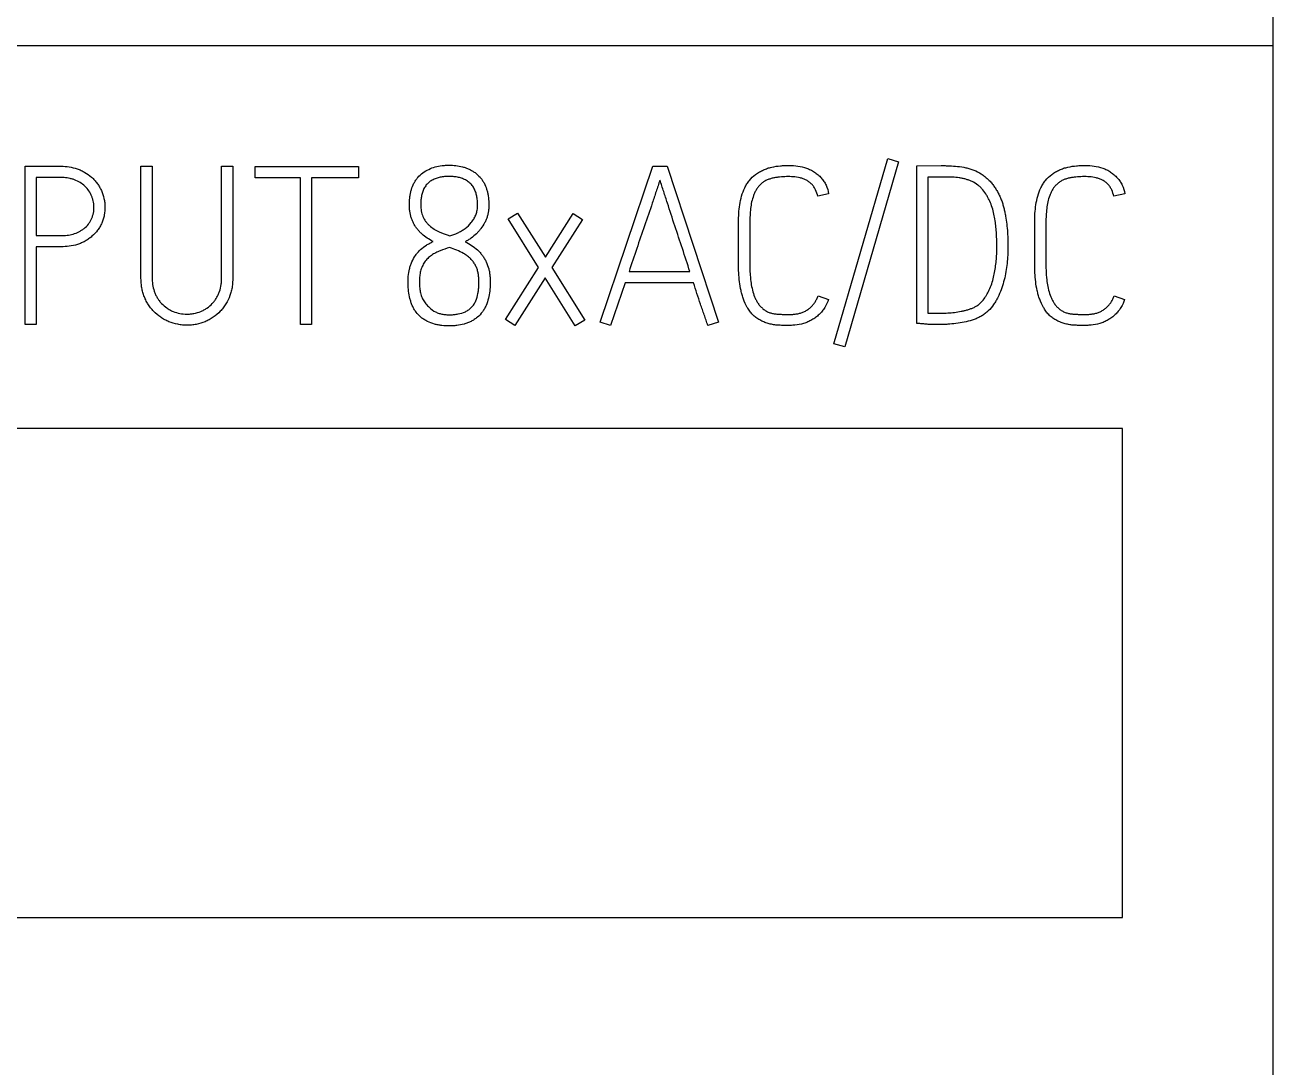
# Model space of a CAD drawing. Extents: x 0 to 420, y 0 to 297.
# Drawn here: x 144.31 to 157.73, y 214.12 to 225.32 of the extents above; entities that cross this region are included whole.
import ezdxf

# ---------------------------------------------------------------- set-up
doc = ezdxf.new("R2010")
doc.units = 0
doc.header["$LTSCALE"] = 23.1
doc.layers.add('10000_FRONT', color=7, linetype='CONTINUOUS')
doc.layers.add('10500_FRONT_LABELING', color=7, linetype='CONTINUOUS')

msp = doc.modelspace()

# ---------------------------------------------------------------- linework, layer by layer
at = {"layer": '10000_FRONT', "color": 7, "linetype": 'CONTINUOUS'}
for p, q in [((157.734, 236.105), (157.734, 146.105)), ((86.234, 225.105), (157.734, 225.105)), ((156.114, 220.985), (131.704, 220.985)), ((156.114, 215.725), (156.114, 220.985)), ((131.704, 215.725), (156.114, 215.725))]:
    msp.add_line(p, q, dxfattribs=at)
at = {"layer": '10500_FRONT_LABELING', "color": 7, "linetype": 'CONTINUOUS'}
for p, q in [((153.01, 221.895), (153.589, 223.887)), ((153.589, 223.887), (153.705, 223.854)), ((144.307, 222.105), (144.307, 223.805)), ((144.307, 223.805), (144.693, 223.805)), ((145.554, 222.609), (145.554, 223.807)), ((145.554, 223.807), (145.675, 223.807)), ((145.675, 223.807), (145.675, 222.609)), ((146.422, 222.609), (146.422, 223.807)), ((146.422, 223.807), (146.542, 223.807)), ((146.542, 223.807), (146.542, 222.609)), ((146.783, 223.682), (146.783, 223.802)), ((146.783, 223.802), (147.893, 223.802)), ((147.893, 223.802), (147.893, 223.682)), ((150.493, 222.13), (151.062, 223.807)), ((151.062, 223.807), (151.214, 223.807)), ((151.214, 223.807), (151.769, 222.13)), ((153.705, 223.854), (153.127, 221.862)), ((153.901, 223.809), (154.163, 223.812)), ((153.901, 222.116), (153.901, 223.809)), ((144.426, 223.684), (144.426, 223.059)), ((144.693, 223.684), (144.426, 223.684)), ((147.269, 223.682), (146.783, 223.682)), ((147.269, 222.105), (147.269, 223.682)), ((147.389, 223.682), (147.389, 222.105)), ((147.893, 223.682), (147.389, 223.682)), ((154.022, 223.689), (154.022, 222.227)), ((154.21, 223.689), (154.022, 223.689)), ((152.953, 223.51), (152.836, 223.482)), ((156.139, 223.51), (156.023, 223.482)), ((149.505, 223.239), (149.607, 223.302)), ((149.833, 222.718), (149.505, 223.239)), ((149.607, 223.302), (149.905, 222.828)), ((149.905, 222.828), (150.205, 223.298)), ((150.305, 223.234), (149.974, 222.718)), ((150.205, 223.298), (150.305, 223.234)), ((151.984, 222.755), (151.984, 223.203)), ((152.105, 223.203), (152.105, 222.755)), ((155.17, 222.755), (155.17, 223.203)), ((155.291, 223.203), (155.291, 222.755)), ((144.426, 223.059), (144.693, 223.059)), ((144.426, 222.939), (144.426, 222.105)), ((144.693, 222.939), (144.426, 222.939)), ((149.476, 222.156), (149.833, 222.718)), ((149.974, 222.718), (150.329, 222.149)), ((150.805, 222.673), (151.46, 222.673)), ((149.902, 222.604), (149.578, 222.093)), ((150.226, 222.088), (149.902, 222.604)), ((150.764, 222.553), (150.607, 222.093)), ((151.5, 222.553), (150.764, 222.553)), ((152.839, 222.413), (152.95, 222.373)), ((156.025, 222.413), (156.137, 222.373)), ((149.578, 222.093), (149.476, 222.156)), ((150.329, 222.149), (150.226, 222.088)), ((150.607, 222.093), (150.493, 222.13)), ((151.769, 222.13), (151.653, 222.093)), ((144.426, 222.105), (144.307, 222.105)), ((147.389, 222.105), (147.269, 222.105)), ((153.127, 221.862), (153.01, 221.895))]:
    msp.add_line(p, q, dxfattribs=at)
for points, knots in [([(144.693, 223.805), (144.723, 223.805), (144.753, 223.803), (144.811, 223.794), (144.84, 223.787), (144.883, 223.772), (144.897, 223.767), (144.924, 223.754), (144.937, 223.747), (144.976, 223.725), (145, 223.708), (145.028, 223.683), (145.034, 223.678), (145.044, 223.667), (145.06, 223.651), (145.074, 223.633), (145.091, 223.609), (145.1, 223.597), (145.111, 223.578), (145.114, 223.571), (145.121, 223.558), (145.125, 223.551), (145.14, 223.516), (145.149, 223.488), (145.159, 223.444), (145.162, 223.429), (145.165, 223.399), (145.166, 223.385), (145.167, 223.34), (145.165, 223.31), (145.158, 223.273), (145.156, 223.266), (145.152, 223.251), (145.146, 223.229), (145.139, 223.208), (145.127, 223.181), (145.12, 223.168), (145.105, 223.142), (145.097, 223.129), (145.07, 223.093), (145.049, 223.071), (145.015, 223.042), (145.003, 223.032), (144.979, 223.015), (144.966, 223.007), (144.94, 222.992), (144.926, 222.986), (144.899, 222.974), (144.884, 222.969), (144.841, 222.955), (144.812, 222.949), (144.753, 222.941), (144.723, 222.939), (144.693, 222.939)], [0, 0, 0, 0, 0.0625, 0.0625, 0.125, 0.125, 0.15625, 0.15625, 0.1875, 0.1875, 0.25, 0.25, 0.265625, 0.265625, 0.28125, 0.3125, 0.3125, 0.34375, 0.34375, 0.359375, 0.359375, 0.375, 0.375, 0.4375, 0.4375, 0.46875, 0.46875, 0.5, 0.5, 0.5625, 0.5625, 0.578125, 0.578125, 0.59375, 0.625, 0.625, 0.65625, 0.65625, 0.6875, 0.6875, 0.75, 0.75, 0.78125, 0.78125, 0.8125, 0.8125, 0.84375, 0.84375, 0.875, 0.875, 0.9375, 0.9375, 1, 1, 1, 1]), ([(148.697, 222.996), (148.675, 223.007), (148.654, 223.02), (148.614, 223.047), (148.594, 223.061), (148.566, 223.086), (148.558, 223.095), (148.541, 223.113), (148.525, 223.132), (148.511, 223.152), (148.498, 223.172), (148.492, 223.183), (148.48, 223.205), (148.475, 223.216), (148.466, 223.239), (148.458, 223.262), (148.453, 223.286), (148.448, 223.31), (148.446, 223.323), (148.443, 223.36), (148.442, 223.384), (148.443, 223.433), (148.445, 223.457), (148.45, 223.494), (148.452, 223.506), (148.457, 223.53), (148.46, 223.542), (148.471, 223.578), (148.48, 223.6), (148.497, 223.633), (148.504, 223.644), (148.518, 223.664), (148.525, 223.674), (148.549, 223.702), (148.567, 223.719), (148.607, 223.749), (148.629, 223.761), (148.673, 223.783), (148.697, 223.791), (148.745, 223.804), (148.769, 223.809), (148.805, 223.813), (148.818, 223.815), (148.842, 223.816), (148.855, 223.816), (148.917, 223.816), (148.966, 223.812), (149.026, 223.796), (149.038, 223.792), (149.061, 223.784), (149.073, 223.779), (149.095, 223.769), (149.106, 223.763), (149.128, 223.75), (149.138, 223.744), (149.168, 223.722), (149.186, 223.705), (149.211, 223.677), (149.218, 223.668), (149.232, 223.647), (149.239, 223.637), (149.257, 223.604), (149.266, 223.581), (149.277, 223.546), (149.28, 223.534), (149.286, 223.51), (149.293, 223.473), (149.296, 223.437), (149.298, 223.4), (149.298, 223.388), (149.297, 223.363), (149.296, 223.35), (149.294, 223.326), (149.292, 223.314), (149.287, 223.29), (149.284, 223.278), (149.277, 223.254), (149.272, 223.243), (149.263, 223.22), (149.258, 223.208), (149.24, 223.176), (149.227, 223.155), (149.205, 223.125), (149.197, 223.116), (149.18, 223.097), (149.172, 223.088), (149.145, 223.063), (149.126, 223.047), (149.096, 223.025), (149.086, 223.019), (149.064, 223.005), (149.054, 222.999), (149.043, 222.993)], [0, 0, 0, 0, 0.03125, 0.03125, 0.0625, 0.0625, 0.078125, 0.078125, 0.09375, 0.109375, 0.109375, 0.125, 0.125, 0.140625, 0.140625, 0.15625, 0.171875, 0.171875, 0.1875, 0.1875, 0.21875, 0.21875, 0.25, 0.25, 0.265625, 0.265625, 0.28125, 0.28125, 0.3125, 0.3125, 0.328125, 0.328125, 0.34375, 0.34375, 0.375, 0.375, 0.40625, 0.40625, 0.4375, 0.4375, 0.46875, 0.46875, 0.484375, 0.484375, 0.5, 0.5, 0.5625, 0.5625, 0.578125, 0.578125, 0.59375, 0.59375, 0.609375, 0.609375, 0.625, 0.625, 0.65625, 0.65625, 0.671875, 0.671875, 0.6875, 0.6875, 0.71875, 0.71875, 0.734375, 0.734375, 0.75, 0.78125, 0.78125, 0.796875, 0.796875, 0.8125, 0.8125, 0.828125, 0.828125, 0.84375, 0.84375, 0.859375, 0.859375, 0.875, 0.875, 0.90625, 0.90625, 0.921875, 0.921875, 0.9375, 0.9375, 0.96875, 0.96875, 0.984375, 0.984375, 1, 1, 1, 1]), ([(151.984, 223.203), (151.984, 223.267), (151.987, 223.329), (152.002, 223.423), (152.008, 223.453), (152.026, 223.515), (152.037, 223.544), (152.057, 223.587), (152.065, 223.601), (152.081, 223.628), (152.09, 223.641), (152.12, 223.678), (152.142, 223.699), (152.174, 223.723), (152.181, 223.728), (152.194, 223.736), (152.201, 223.741), (152.222, 223.752), (152.236, 223.759), (152.265, 223.772), (152.28, 223.778), (152.31, 223.788), (152.325, 223.792), (152.372, 223.803), (152.403, 223.807), (152.45, 223.812), (152.466, 223.813), (152.497, 223.814), (152.513, 223.814), (152.561, 223.814), (152.592, 223.812), (152.654, 223.803), (152.685, 223.796), (152.723, 223.783), (152.73, 223.78), (152.745, 223.774), (152.752, 223.77), (152.774, 223.76), (152.787, 223.752), (152.814, 223.734), (152.827, 223.724), (152.851, 223.703), (152.874, 223.681), (152.893, 223.656), (152.911, 223.629), (152.919, 223.615), (152.939, 223.572), (152.949, 223.542), (152.953, 223.51)], [0, 0, 0, 0, 0.125, 0.125, 0.1875, 0.1875, 0.25, 0.25, 0.28125, 0.28125, 0.3125, 0.3125, 0.375, 0.375, 0.390625, 0.390625, 0.40625, 0.40625, 0.4375, 0.4375, 0.46875, 0.46875, 0.5, 0.5, 0.5625, 0.5625, 0.59375, 0.59375, 0.625, 0.625, 0.6875, 0.6875, 0.75, 0.75, 0.765625, 0.765625, 0.78125, 0.78125, 0.8125, 0.8125, 0.84375, 0.84375, 0.875, 0.90625, 0.90625, 0.9375, 0.9375, 1, 1, 1, 1]), ([(154.163, 223.812), (154.178, 223.812), (154.192, 223.812), (154.222, 223.811), (154.237, 223.81), (154.282, 223.808), (154.311, 223.807), (154.37, 223.801), (154.4, 223.796), (154.443, 223.786), (154.458, 223.782), (154.487, 223.773), (154.501, 223.768), (154.543, 223.752), (154.569, 223.739), (154.608, 223.715), (154.62, 223.706), (154.644, 223.687), (154.655, 223.677), (154.676, 223.657), (154.687, 223.646), (154.707, 223.623), (154.716, 223.612), (154.734, 223.588), (154.743, 223.576), (154.759, 223.55), (154.774, 223.524), (154.787, 223.498), (154.8, 223.471), (154.806, 223.457), (154.816, 223.429), (154.821, 223.415), (154.83, 223.386), (154.834, 223.372), (154.841, 223.343), (154.845, 223.328), (154.851, 223.299), (154.854, 223.284), (154.862, 223.241), (154.866, 223.211), (154.873, 223.153), (154.876, 223.123), (154.879, 223.064), (154.88, 223.034), (154.881, 222.975), (154.882, 222.946), (154.882, 222.886), (154.88, 222.856), (154.876, 222.797), (154.874, 222.767), (154.866, 222.708), (154.862, 222.679), (154.851, 222.621), (154.844, 222.592), (154.828, 222.534), (154.819, 222.506), (154.799, 222.45), (154.787, 222.422), (154.767, 222.382), (154.76, 222.369), (154.745, 222.344), (154.736, 222.331), (154.711, 222.294), (154.692, 222.271), (154.665, 222.245), (154.66, 222.24), (154.649, 222.23), (154.643, 222.225), (154.625, 222.211), (154.612, 222.203), (154.587, 222.188), (154.573, 222.181), (154.546, 222.169), (154.532, 222.163), (154.49, 222.148), (154.461, 222.14), (154.403, 222.127), (154.374, 222.122), (154.316, 222.113), (154.286, 222.11), (154.242, 222.106), (154.227, 222.105), (154.197, 222.104), (154.183, 222.103), (154.138, 222.102), (154.108, 222.102), (154.064, 222.103), (154.049, 222.104), (154.019, 222.105), (154.004, 222.107), (153.975, 222.109), (153.96, 222.111), (153.93, 222.113), (153.915, 222.115), (153.901, 222.116)], [0, 0, 0, 0, 0.015625, 0.015625, 0.03125, 0.03125, 0.0625, 0.0625, 0.09375, 0.09375, 0.109375, 0.109375, 0.125, 0.125, 0.15625, 0.15625, 0.171875, 0.171875, 0.1875, 0.1875, 0.203125, 0.203125, 0.21875, 0.21875, 0.234375, 0.234375, 0.25, 0.265625, 0.265625, 0.28125, 0.28125, 0.296875, 0.296875, 0.3125, 0.3125, 0.328125, 0.328125, 0.34375, 0.34375, 0.375, 0.375, 0.40625, 0.40625, 0.4375, 0.4375, 0.46875, 0.46875, 0.5, 0.5, 0.53125, 0.53125, 0.5625, 0.5625, 0.59375, 0.59375, 0.625, 0.625, 0.65625, 0.65625, 0.671875, 0.671875, 0.6875, 0.6875, 0.71875, 0.71875, 0.726562, 0.726562, 0.734375, 0.734375, 0.75, 0.75, 0.765625, 0.765625, 0.78125, 0.78125, 0.8125, 0.8125, 0.84375, 0.84375, 0.875, 0.875, 0.890625, 0.890625, 0.90625, 0.90625, 0.9375, 0.9375, 0.953125, 0.953125, 0.96875, 0.96875, 0.984375, 0.984375, 1, 1, 1, 1]), ([(155.17, 223.203), (155.17, 223.267), (155.174, 223.329), (155.188, 223.423), (155.195, 223.453), (155.212, 223.515), (155.223, 223.544), (155.243, 223.587), (155.251, 223.601), (155.268, 223.628), (155.277, 223.641), (155.306, 223.678), (155.329, 223.699), (155.361, 223.723), (155.367, 223.728), (155.381, 223.736), (155.387, 223.741), (155.408, 223.752), (155.422, 223.759), (155.451, 223.772), (155.466, 223.778), (155.496, 223.788), (155.512, 223.792), (155.558, 223.803), (155.589, 223.807), (155.636, 223.812), (155.652, 223.813), (155.684, 223.814), (155.7, 223.814), (155.747, 223.814), (155.779, 223.812), (155.841, 223.803), (155.871, 223.796), (155.909, 223.783), (155.917, 223.78), (155.931, 223.774), (155.939, 223.77), (155.96, 223.76), (155.974, 223.752), (156, 223.734), (156.013, 223.724), (156.037, 223.703), (156.06, 223.681), (156.079, 223.656), (156.097, 223.629), (156.105, 223.615), (156.126, 223.572), (156.135, 223.542), (156.139, 223.51)], [0, 0, 0, 0, 0.125, 0.125, 0.1875, 0.1875, 0.25, 0.25, 0.28125, 0.28125, 0.3125, 0.3125, 0.375, 0.375, 0.390625, 0.390625, 0.40625, 0.40625, 0.4375, 0.4375, 0.46875, 0.46875, 0.5, 0.5, 0.5625, 0.5625, 0.59375, 0.59375, 0.625, 0.625, 0.6875, 0.6875, 0.75, 0.75, 0.765625, 0.765625, 0.78125, 0.78125, 0.8125, 0.8125, 0.84375, 0.84375, 0.875, 0.90625, 0.90625, 0.9375, 0.9375, 1, 1, 1, 1]), ([(144.693, 223.059), (144.715, 223.059), (144.737, 223.061), (144.781, 223.066), (144.803, 223.07), (144.846, 223.082), (144.866, 223.091), (144.896, 223.105), (144.905, 223.111), (144.924, 223.123), (144.933, 223.129), (144.959, 223.15), (144.975, 223.165), (144.992, 223.187), (144.995, 223.191), (145.001, 223.2), (145.004, 223.205), (145.013, 223.219), (145.018, 223.229), (145.027, 223.249), (145.031, 223.26), (145.037, 223.281), (145.04, 223.291), (145.047, 223.324), (145.048, 223.346), (145.048, 223.379), (145.047, 223.39), (145.044, 223.412), (145.042, 223.423), (145.037, 223.444), (145.034, 223.455), (145.027, 223.476), (145.023, 223.486), (145.009, 223.516), (144.998, 223.535), (144.971, 223.57), (144.955, 223.586), (144.922, 223.615), (144.904, 223.627), (144.865, 223.649), (144.845, 223.658), (144.813, 223.668), (144.803, 223.671), (144.781, 223.676), (144.77, 223.678), (144.737, 223.683), (144.715, 223.684), (144.693, 223.684)], [0, 0, 0, 0, 0.0625, 0.0625, 0.125, 0.125, 0.1875, 0.1875, 0.21875, 0.21875, 0.25, 0.25, 0.3125, 0.3125, 0.328125, 0.328125, 0.34375, 0.34375, 0.375, 0.375, 0.40625, 0.40625, 0.4375, 0.4375, 0.5, 0.5, 0.53125, 0.53125, 0.5625, 0.5625, 0.59375, 0.59375, 0.625, 0.625, 0.6875, 0.6875, 0.75, 0.75, 0.8125, 0.8125, 0.875, 0.875, 0.90625, 0.90625, 0.9375, 0.9375, 1, 1, 1, 1]), ([(148.876, 223.057), (148.906, 223.065), (148.935, 223.076), (148.976, 223.095), (148.99, 223.102), (149.016, 223.118), (149.029, 223.127), (149.066, 223.155), (149.089, 223.176), (149.118, 223.212), (149.127, 223.224), (149.143, 223.251), (149.15, 223.264), (149.162, 223.293), (149.166, 223.308), (149.173, 223.338), (149.174, 223.353), (149.176, 223.384), (149.176, 223.4), (149.175, 223.43), (149.173, 223.446), (149.169, 223.476), (149.166, 223.491), (149.16, 223.513), (149.158, 223.52), (149.153, 223.535), (149.15, 223.542), (149.141, 223.564), (149.133, 223.577), (149.115, 223.602), (149.105, 223.614), (149.082, 223.635), (149.069, 223.644), (149.049, 223.656), (149.042, 223.66), (149.028, 223.666), (149.021, 223.669), (148.999, 223.678), (148.985, 223.682), (148.962, 223.687), (148.954, 223.689), (148.939, 223.691), (148.916, 223.694), (148.893, 223.696), (148.862, 223.696), (148.847, 223.696), (148.816, 223.694), (148.8, 223.692), (148.77, 223.686), (148.755, 223.683), (148.733, 223.676), (148.726, 223.673), (148.711, 223.667), (148.704, 223.664), (148.683, 223.654), (148.67, 223.646), (148.652, 223.631), (148.646, 223.626), (148.635, 223.616), (148.629, 223.61), (148.615, 223.592), (148.606, 223.579), (148.595, 223.558), (148.592, 223.551), (148.586, 223.537), (148.584, 223.53), (148.577, 223.508), (148.574, 223.493), (148.569, 223.462), (148.567, 223.447), (148.565, 223.416), (148.564, 223.4), (148.564, 223.385)], [0, 0, 0, 0, 0.0625, 0.0625, 0.09375, 0.09375, 0.125, 0.125, 0.1875, 0.1875, 0.21875, 0.21875, 0.25, 0.25, 0.28125, 0.28125, 0.3125, 0.3125, 0.34375, 0.34375, 0.375, 0.375, 0.40625, 0.40625, 0.421875, 0.421875, 0.4375, 0.4375, 0.46875, 0.46875, 0.5, 0.5, 0.53125, 0.53125, 0.546875, 0.546875, 0.5625, 0.5625, 0.59375, 0.59375, 0.609375, 0.609375, 0.625, 0.65625, 0.65625, 0.6875, 0.6875, 0.71875, 0.71875, 0.75, 0.75, 0.765625, 0.765625, 0.78125, 0.78125, 0.8125, 0.8125, 0.828125, 0.828125, 0.84375, 0.84375, 0.875, 0.875, 0.890625, 0.890625, 0.90625, 0.90625, 0.9375, 0.9375, 0.96875, 0.96875, 1, 1, 1, 1]), ([(151.138, 223.656), (151.124, 223.615), (151.111, 223.574), (151.083, 223.492), (151.07, 223.451), (151.028, 223.328), (150.999, 223.246), (150.943, 223.083), (150.916, 223.001), (150.86, 222.837), (150.832, 222.755), (150.805, 222.673)], [0, 0, 0, 0, 0.125, 0.125, 0.25, 0.25, 0.5, 0.5, 0.75, 0.75, 1, 1, 1, 1]), ([(151.46, 222.673), (151.433, 222.755), (151.407, 222.837), (151.353, 223.001), (151.325, 223.082), (151.271, 223.246), (151.245, 223.328), (151.205, 223.451), (151.191, 223.492), (151.165, 223.574), (151.152, 223.615), (151.138, 223.656)], [0, 0, 0, 0, 0.25, 0.25, 0.5, 0.5, 0.75, 0.75, 0.875, 0.875, 1, 1, 1, 1]), ([(152.836, 223.482), (152.831, 223.505), (152.823, 223.528), (152.807, 223.561), (152.801, 223.572), (152.788, 223.593), (152.78, 223.602), (152.764, 223.62), (152.755, 223.628), (152.735, 223.643), (152.725, 223.65), (152.703, 223.661), (152.692, 223.666), (152.669, 223.674), (152.657, 223.678), (152.621, 223.686), (152.597, 223.69), (152.56, 223.693), (152.548, 223.693), (152.524, 223.694), (152.511, 223.694), (152.475, 223.693), (152.45, 223.692), (152.414, 223.688), (152.402, 223.686), (152.378, 223.683), (152.366, 223.681), (152.342, 223.675), (152.33, 223.672), (152.307, 223.664), (152.295, 223.66), (152.273, 223.649), (152.263, 223.643), (152.243, 223.629), (152.233, 223.622), (152.22, 223.609), (152.215, 223.605), (152.207, 223.596), (152.203, 223.591), (152.191, 223.577), (152.184, 223.567), (152.171, 223.547), (152.165, 223.536), (152.155, 223.514), (152.15, 223.503), (152.137, 223.468), (152.13, 223.445), (152.119, 223.398), (152.116, 223.374), (152.11, 223.325), (152.108, 223.301), (152.106, 223.252), (152.105, 223.228), (152.105, 223.203)], [0, 0, 0, 0, 0.0625, 0.0625, 0.09375, 0.09375, 0.125, 0.125, 0.15625, 0.15625, 0.1875, 0.1875, 0.21875, 0.21875, 0.25, 0.25, 0.3125, 0.3125, 0.34375, 0.34375, 0.375, 0.375, 0.4375, 0.4375, 0.46875, 0.46875, 0.5, 0.5, 0.53125, 0.53125, 0.5625, 0.5625, 0.59375, 0.59375, 0.625, 0.625, 0.640625, 0.640625, 0.65625, 0.65625, 0.6875, 0.6875, 0.71875, 0.71875, 0.75, 0.75, 0.8125, 0.8125, 0.875, 0.875, 0.9375, 0.9375, 1, 1, 1, 1]), ([(154.022, 222.227), (154.046, 222.225), (154.07, 222.225), (154.118, 222.225), (154.142, 222.225), (154.178, 222.225), (154.19, 222.226), (154.213, 222.226), (154.225, 222.227), (154.261, 222.229), (154.285, 222.231), (154.332, 222.237), (154.356, 222.241), (154.391, 222.248), (154.403, 222.25), (154.426, 222.256), (154.438, 222.259), (154.461, 222.266), (154.473, 222.27), (154.495, 222.278), (154.507, 222.282), (154.528, 222.293), (154.539, 222.299), (154.559, 222.312), (154.569, 222.32), (154.596, 222.344), (154.612, 222.361), (154.634, 222.391), (154.641, 222.401), (154.653, 222.421), (154.659, 222.432), (154.676, 222.464), (154.686, 222.485), (154.704, 222.53), (154.711, 222.554), (154.725, 222.6), (154.73, 222.623), (154.74, 222.67), (154.744, 222.694), (154.751, 222.741), (154.754, 222.765), (154.759, 222.812), (154.76, 222.836), (154.762, 222.884), (154.763, 222.909), (154.763, 222.957), (154.762, 222.981), (154.761, 223.029), (154.76, 223.053), (154.757, 223.101), (154.754, 223.149), (154.748, 223.196), (154.741, 223.244), (154.737, 223.268), (154.726, 223.315), (154.72, 223.338), (154.705, 223.385), (154.696, 223.407), (154.682, 223.44), (154.676, 223.451), (154.665, 223.473), (154.659, 223.483), (154.64, 223.514), (154.626, 223.534), (154.603, 223.562), (154.595, 223.571), (154.577, 223.588), (154.568, 223.596), (154.539, 223.618), (154.518, 223.63), (154.485, 223.646), (154.474, 223.651), (154.451, 223.659), (154.439, 223.663), (154.416, 223.67), (154.404, 223.673), (154.38, 223.677), (154.368, 223.679), (154.332, 223.684), (154.308, 223.686), (154.259, 223.688), (154.235, 223.689), (154.21, 223.689)], [0, 0, 0, 0, 0.03125, 0.03125, 0.0625, 0.0625, 0.078125, 0.078125, 0.09375, 0.09375, 0.125, 0.125, 0.15625, 0.15625, 0.171875, 0.171875, 0.1875, 0.1875, 0.203125, 0.203125, 0.21875, 0.21875, 0.234375, 0.234375, 0.25, 0.25, 0.28125, 0.28125, 0.296875, 0.296875, 0.3125, 0.3125, 0.34375, 0.34375, 0.375, 0.375, 0.40625, 0.40625, 0.4375, 0.4375, 0.46875, 0.46875, 0.5, 0.5, 0.53125, 0.53125, 0.5625, 0.5625, 0.59375, 0.59375, 0.625, 0.65625, 0.65625, 0.6875, 0.6875, 0.71875, 0.71875, 0.75, 0.75, 0.765625, 0.765625, 0.78125, 0.78125, 0.8125, 0.8125, 0.828125, 0.828125, 0.84375, 0.84375, 0.875, 0.875, 0.890625, 0.890625, 0.90625, 0.90625, 0.921875, 0.921875, 0.9375, 0.9375, 0.96875, 0.96875, 1, 1, 1, 1]), ([(156.023, 223.482), (156.017, 223.505), (156.009, 223.528), (155.994, 223.561), (155.988, 223.572), (155.974, 223.593), (155.967, 223.602), (155.95, 223.62), (155.941, 223.628), (155.921, 223.643), (155.911, 223.65), (155.889, 223.661), (155.878, 223.666), (155.855, 223.674), (155.843, 223.678), (155.808, 223.686), (155.783, 223.69), (155.747, 223.693), (155.735, 223.693), (155.71, 223.694), (155.698, 223.694), (155.661, 223.693), (155.637, 223.692), (155.6, 223.688), (155.588, 223.686), (155.564, 223.683), (155.552, 223.681), (155.528, 223.675), (155.516, 223.672), (155.493, 223.664), (155.482, 223.66), (155.46, 223.649), (155.449, 223.643), (155.429, 223.629), (155.42, 223.622), (155.406, 223.609), (155.402, 223.605), (155.393, 223.596), (155.389, 223.591), (155.377, 223.577), (155.37, 223.567), (155.357, 223.547), (155.352, 223.536), (155.341, 223.514), (155.336, 223.503), (155.323, 223.468), (155.316, 223.445), (155.306, 223.398), (155.302, 223.374), (155.296, 223.325), (155.294, 223.301), (155.292, 223.252), (155.291, 223.228), (155.291, 223.203)], [0, 0, 0, 0, 0.0625, 0.0625, 0.09375, 0.09375, 0.125, 0.125, 0.15625, 0.15625, 0.1875, 0.1875, 0.21875, 0.21875, 0.25, 0.25, 0.3125, 0.3125, 0.34375, 0.34375, 0.375, 0.375, 0.4375, 0.4375, 0.46875, 0.46875, 0.5, 0.5, 0.53125, 0.53125, 0.5625, 0.5625, 0.59375, 0.59375, 0.625, 0.625, 0.640625, 0.640625, 0.65625, 0.65625, 0.6875, 0.6875, 0.71875, 0.71875, 0.75, 0.75, 0.8125, 0.8125, 0.875, 0.875, 0.9375, 0.9375, 1, 1, 1, 1]), ([(148.564, 223.385), (148.564, 223.364), (148.566, 223.344), (148.572, 223.314), (148.574, 223.304), (148.58, 223.284), (148.584, 223.275), (148.596, 223.246), (148.605, 223.229), (148.623, 223.204), (148.63, 223.196), (148.644, 223.181), (148.651, 223.173), (148.674, 223.153), (148.69, 223.141), (148.716, 223.124), (148.725, 223.119), (148.743, 223.109), (148.752, 223.105), (148.798, 223.083), (148.837, 223.069), (148.876, 223.057)], [0, 0, 0, 0, 0.125, 0.125, 0.1875, 0.1875, 0.25, 0.25, 0.375, 0.375, 0.4375, 0.4375, 0.5, 0.5, 0.625, 0.625, 0.6875, 0.6875, 0.75, 0.75, 1, 1, 1, 1]), ([(149.043, 222.993), (149.067, 222.982), (149.09, 222.968), (149.134, 222.939), (149.155, 222.924), (149.185, 222.896), (149.194, 222.886), (149.212, 222.866), (149.22, 222.856), (149.236, 222.835), (149.243, 222.824), (149.257, 222.801), (149.263, 222.789), (149.28, 222.752), (149.289, 222.727), (149.299, 222.689), (149.302, 222.676), (149.306, 222.649), (149.308, 222.636), (149.31, 222.609), (149.311, 222.596), (149.312, 222.569), (149.312, 222.556), (149.311, 222.516), (149.309, 222.49), (149.303, 222.437), (149.299, 222.411), (149.286, 222.359), (149.278, 222.333), (149.262, 222.297), (149.256, 222.285), (149.243, 222.261), (149.235, 222.25), (149.212, 222.218), (149.194, 222.198), (149.168, 222.177), (149.162, 222.173), (149.151, 222.165), (149.135, 222.153), (149.106, 222.137), (149.081, 222.126), (149.056, 222.116), (149.043, 222.112), (149.004, 222.101), (148.978, 222.096), (148.938, 222.091), (148.925, 222.09), (148.898, 222.088), (148.885, 222.088), (148.844, 222.088), (148.818, 222.089), (148.778, 222.094), (148.765, 222.096), (148.738, 222.101), (148.725, 222.104), (148.686, 222.115), (148.661, 222.124), (148.625, 222.142), (148.613, 222.149), (148.59, 222.163), (148.579, 222.171), (148.548, 222.196), (148.53, 222.215), (148.506, 222.248), (148.498, 222.259), (148.485, 222.282), (148.479, 222.294), (148.468, 222.319), (148.463, 222.332), (148.455, 222.357), (148.451, 222.37), (148.442, 222.409), (148.437, 222.435), (148.431, 222.488), (148.429, 222.515), (148.428, 222.555), (148.428, 222.568), (148.429, 222.595), (148.429, 222.608), (148.432, 222.648), (148.436, 222.674), (148.446, 222.713), (148.449, 222.726), (148.458, 222.751), (148.463, 222.764), (148.48, 222.801), (148.493, 222.825), (148.516, 222.858), (148.524, 222.869), (148.542, 222.889), (148.552, 222.899), (148.581, 222.927), (148.603, 222.942), (148.637, 222.964), (148.649, 222.971), (148.673, 222.984), (148.685, 222.99), (148.697, 222.996)], [0, 0, 0, 0, 0.03125, 0.03125, 0.0625, 0.0625, 0.078125, 0.078125, 0.09375, 0.09375, 0.109375, 0.109375, 0.125, 0.125, 0.15625, 0.15625, 0.171875, 0.171875, 0.1875, 0.1875, 0.203125, 0.203125, 0.21875, 0.21875, 0.25, 0.25, 0.28125, 0.28125, 0.3125, 0.3125, 0.328125, 0.328125, 0.34375, 0.34375, 0.375, 0.375, 0.382812, 0.382812, 0.390625, 0.40625, 0.421875, 0.421875, 0.4375, 0.4375, 0.46875, 0.46875, 0.484375, 0.484375, 0.5, 0.5, 0.53125, 0.53125, 0.546875, 0.546875, 0.5625, 0.5625, 0.59375, 0.59375, 0.609375, 0.609375, 0.625, 0.625, 0.65625, 0.65625, 0.671875, 0.671875, 0.6875, 0.6875, 0.703125, 0.703125, 0.71875, 0.71875, 0.75, 0.75, 0.78125, 0.78125, 0.796875, 0.796875, 0.8125, 0.8125, 0.84375, 0.84375, 0.859375, 0.859375, 0.875, 0.875, 0.90625, 0.90625, 0.921875, 0.921875, 0.9375, 0.9375, 0.96875, 0.96875, 0.984375, 0.984375, 1, 1, 1, 1]), ([(148.874, 222.93), (148.839, 222.921), (148.806, 222.91), (148.757, 222.89), (148.741, 222.883), (148.71, 222.867), (148.694, 222.857), (148.665, 222.837), (148.652, 222.826), (148.633, 222.808), (148.627, 222.801), (148.615, 222.788), (148.61, 222.781), (148.595, 222.759), (148.587, 222.744), (148.576, 222.719), (148.573, 222.711), (148.567, 222.694), (148.56, 222.669), (148.555, 222.643), (148.551, 222.608), (148.55, 222.59), (148.549, 222.555), (148.55, 222.538), (148.552, 222.503), (148.554, 222.485), (148.56, 222.451), (148.564, 222.434), (148.572, 222.408), (148.575, 222.4), (148.582, 222.384), (148.586, 222.376), (148.595, 222.361), (148.599, 222.353), (148.609, 222.339), (148.615, 222.332), (148.632, 222.312), (148.644, 222.299), (148.657, 222.286)], [0, 0, 0, 0, 0.125, 0.125, 0.1875, 0.1875, 0.25, 0.25, 0.3125, 0.3125, 0.34375, 0.34375, 0.375, 0.375, 0.4375, 0.4375, 0.46875, 0.46875, 0.5, 0.5625, 0.5625, 0.625, 0.625, 0.6875, 0.6875, 0.75, 0.75, 0.8125, 0.8125, 0.84375, 0.84375, 0.875, 0.875, 0.90625, 0.90625, 0.9375, 0.9375, 1, 1, 1, 1]), ([(148.657, 222.286), (148.676, 222.266), (148.699, 222.251), (148.736, 222.233), (148.749, 222.227), (148.775, 222.219), (148.789, 222.216), (148.816, 222.211), (148.83, 222.21), (148.857, 222.208), (148.871, 222.208), (148.898, 222.209), (148.912, 222.209), (148.939, 222.212), (148.953, 222.214), (148.993, 222.222), (149.02, 222.23), (149.051, 222.244), (149.057, 222.248), (149.069, 222.254), (149.081, 222.262), (149.092, 222.27), (149.102, 222.279), (149.107, 222.284), (149.121, 222.299), (149.13, 222.31), (149.141, 222.327), (149.144, 222.333), (149.151, 222.345), (149.154, 222.351), (149.167, 222.383), (149.174, 222.409), (149.182, 222.45), (149.184, 222.463), (149.187, 222.49), (149.19, 222.518), (149.19, 222.545), (149.19, 222.572), (149.19, 222.586), (149.188, 222.613), (149.187, 222.627), (149.183, 222.654), (149.18, 222.667), (149.173, 222.694), (149.168, 222.707), (149.16, 222.726), (149.157, 222.732), (149.151, 222.744), (149.148, 222.75), (149.137, 222.768), (149.129, 222.779), (149.116, 222.794), (149.112, 222.799), (149.102, 222.809), (149.097, 222.814), (149.082, 222.828), (149.071, 222.837), (149.049, 222.853), (149.037, 222.86), (149.002, 222.881), (148.977, 222.892), (148.926, 222.913), (148.9, 222.922), (148.874, 222.93)], [0, 0, 0, 0, 0.0625, 0.0625, 0.09375, 0.09375, 0.125, 0.125, 0.15625, 0.15625, 0.1875, 0.1875, 0.21875, 0.21875, 0.25, 0.25, 0.3125, 0.3125, 0.328125, 0.328125, 0.34375, 0.359375, 0.359375, 0.375, 0.375, 0.40625, 0.40625, 0.421875, 0.421875, 0.4375, 0.4375, 0.5, 0.5, 0.53125, 0.53125, 0.5625, 0.59375, 0.59375, 0.625, 0.625, 0.65625, 0.65625, 0.6875, 0.6875, 0.71875, 0.71875, 0.734375, 0.734375, 0.75, 0.75, 0.78125, 0.78125, 0.796875, 0.796875, 0.8125, 0.8125, 0.84375, 0.84375, 0.875, 0.875, 0.9375, 0.9375, 1, 1, 1, 1]), ([(152.95, 222.373), (152.942, 222.342), (152.928, 222.313), (152.903, 222.272), (152.893, 222.259), (152.873, 222.234), (152.862, 222.222), (152.839, 222.2), (152.826, 222.189), (152.8, 222.17), (152.773, 222.152), (152.745, 222.138), (152.723, 222.128), (152.715, 222.125), (152.7, 222.12), (152.692, 222.117), (152.653, 222.106), (152.622, 222.1), (152.574, 222.095), (152.558, 222.094), (152.525, 222.093), (152.509, 222.093), (152.477, 222.093), (152.461, 222.094), (152.429, 222.095), (152.413, 222.096), (152.38, 222.098), (152.365, 222.1), (152.333, 222.106), (152.317, 222.11), (152.286, 222.119), (152.27, 222.124), (152.24, 222.137), (152.226, 222.144), (152.198, 222.16), (152.184, 222.169), (152.158, 222.188), (152.146, 222.199), (152.124, 222.222), (152.113, 222.234), (152.094, 222.261), (152.085, 222.274), (152.061, 222.316), (152.048, 222.345), (152.032, 222.391), (152.027, 222.406), (152.018, 222.437), (152.014, 222.453), (152.003, 222.5), (151.998, 222.531), (151.99, 222.595), (151.988, 222.627), (151.984, 222.691), (151.984, 222.723), (151.984, 222.755)], [0, 0, 0, 0, 0.0625, 0.0625, 0.09375, 0.09375, 0.125, 0.125, 0.15625, 0.15625, 0.1875, 0.21875, 0.21875, 0.234375, 0.234375, 0.25, 0.25, 0.3125, 0.3125, 0.34375, 0.34375, 0.375, 0.375, 0.40625, 0.40625, 0.4375, 0.4375, 0.46875, 0.46875, 0.5, 0.5, 0.53125, 0.53125, 0.5625, 0.5625, 0.59375, 0.59375, 0.625, 0.625, 0.65625, 0.65625, 0.6875, 0.6875, 0.75, 0.75, 0.78125, 0.78125, 0.8125, 0.8125, 0.875, 0.875, 0.9375, 0.9375, 1, 1, 1, 1]), ([(152.105, 222.755), (152.105, 222.705), (152.107, 222.655), (152.114, 222.58), (152.117, 222.555), (152.125, 222.505), (152.131, 222.48), (152.145, 222.432), (152.153, 222.408), (152.169, 222.374), (152.175, 222.363), (152.187, 222.341), (152.197, 222.325), (152.209, 222.31), (152.217, 222.3), (152.221, 222.296), (152.235, 222.282), (152.244, 222.274), (152.264, 222.258), (152.275, 222.252), (152.297, 222.239), (152.309, 222.234), (152.333, 222.226), (152.345, 222.223), (152.37, 222.219), (152.383, 222.217), (152.408, 222.215), (152.42, 222.214), (152.446, 222.213), (152.458, 222.212), (152.484, 222.211), (152.496, 222.211), (152.522, 222.211), (152.534, 222.211), (152.56, 222.212), (152.572, 222.213), (152.598, 222.216), (152.61, 222.217), (152.635, 222.222), (152.647, 222.225), (152.665, 222.231), (152.671, 222.234), (152.683, 222.238), (152.701, 222.246), (152.717, 222.256), (152.738, 222.27), (152.748, 222.278), (152.767, 222.295), (152.776, 222.304), (152.792, 222.323), (152.8, 222.333), (152.813, 222.355), (152.819, 222.366), (152.83, 222.389), (152.834, 222.401), (152.839, 222.413)], [0, 0, 0, 0, 0.125, 0.125, 0.1875, 0.1875, 0.25, 0.25, 0.3125, 0.3125, 0.34375, 0.34375, 0.375, 0.390625, 0.390625, 0.40625, 0.40625, 0.4375, 0.4375, 0.46875, 0.46875, 0.5, 0.5, 0.53125, 0.53125, 0.5625, 0.5625, 0.59375, 0.59375, 0.625, 0.625, 0.65625, 0.65625, 0.6875, 0.6875, 0.71875, 0.71875, 0.75, 0.75, 0.78125, 0.78125, 0.796875, 0.796875, 0.8125, 0.84375, 0.84375, 0.875, 0.875, 0.90625, 0.90625, 0.9375, 0.9375, 0.96875, 0.96875, 1, 1, 1, 1]), ([(156.137, 222.373), (156.128, 222.342), (156.115, 222.313), (156.089, 222.272), (156.08, 222.259), (156.059, 222.234), (156.048, 222.222), (156.025, 222.2), (156.013, 222.189), (155.987, 222.17), (155.96, 222.152), (155.931, 222.138), (155.909, 222.128), (155.901, 222.125), (155.886, 222.12), (155.878, 222.117), (155.84, 222.106), (155.808, 222.1), (155.76, 222.095), (155.744, 222.094), (155.712, 222.093), (155.696, 222.093), (155.663, 222.093), (155.647, 222.094), (155.615, 222.095), (155.599, 222.096), (155.567, 222.098), (155.551, 222.1), (155.519, 222.106), (155.503, 222.11), (155.472, 222.119), (155.457, 222.124), (155.427, 222.137), (155.412, 222.144), (155.384, 222.16), (155.37, 222.169), (155.344, 222.188), (155.332, 222.199), (155.31, 222.222), (155.3, 222.234), (155.281, 222.261), (155.272, 222.274), (155.248, 222.316), (155.235, 222.345), (155.218, 222.391), (155.213, 222.406), (155.204, 222.437), (155.2, 222.453), (155.19, 222.5), (155.184, 222.531), (155.177, 222.595), (155.174, 222.627), (155.171, 222.691), (155.17, 222.723), (155.17, 222.755)], [0, 0, 0, 0, 0.0625, 0.0625, 0.09375, 0.09375, 0.125, 0.125, 0.15625, 0.15625, 0.1875, 0.21875, 0.21875, 0.234375, 0.234375, 0.25, 0.25, 0.3125, 0.3125, 0.34375, 0.34375, 0.375, 0.375, 0.40625, 0.40625, 0.4375, 0.4375, 0.46875, 0.46875, 0.5, 0.5, 0.53125, 0.53125, 0.5625, 0.5625, 0.59375, 0.59375, 0.625, 0.625, 0.65625, 0.65625, 0.6875, 0.6875, 0.75, 0.75, 0.78125, 0.78125, 0.8125, 0.8125, 0.875, 0.875, 0.9375, 0.9375, 1, 1, 1, 1]), ([(155.291, 222.755), (155.291, 222.705), (155.293, 222.655), (155.3, 222.58), (155.303, 222.555), (155.311, 222.505), (155.317, 222.48), (155.331, 222.432), (155.34, 222.408), (155.355, 222.374), (155.361, 222.363), (155.374, 222.341), (155.384, 222.325), (155.395, 222.31), (155.404, 222.3), (155.408, 222.296), (155.421, 222.282), (155.431, 222.274), (155.451, 222.258), (155.461, 222.252), (155.484, 222.239), (155.495, 222.234), (155.519, 222.226), (155.531, 222.223), (155.556, 222.219), (155.569, 222.217), (155.594, 222.215), (155.607, 222.214), (155.632, 222.213), (155.645, 222.212), (155.67, 222.211), (155.683, 222.211), (155.708, 222.211), (155.721, 222.211), (155.746, 222.212), (155.759, 222.213), (155.784, 222.216), (155.796, 222.217), (155.821, 222.222), (155.834, 222.225), (155.852, 222.231), (155.858, 222.234), (155.87, 222.238), (155.887, 222.246), (155.903, 222.256), (155.924, 222.27), (155.934, 222.278), (155.953, 222.295), (155.962, 222.304), (155.979, 222.323), (155.986, 222.333), (155.999, 222.355), (156.005, 222.366), (156.016, 222.389), (156.021, 222.401), (156.025, 222.413)], [0, 0, 0, 0, 0.125, 0.125, 0.1875, 0.1875, 0.25, 0.25, 0.3125, 0.3125, 0.34375, 0.34375, 0.375, 0.390625, 0.390625, 0.40625, 0.40625, 0.4375, 0.4375, 0.46875, 0.46875, 0.5, 0.5, 0.53125, 0.53125, 0.5625, 0.5625, 0.59375, 0.59375, 0.625, 0.625, 0.65625, 0.65625, 0.6875, 0.6875, 0.71875, 0.71875, 0.75, 0.75, 0.78125, 0.78125, 0.796875, 0.796875, 0.8125, 0.84375, 0.84375, 0.875, 0.875, 0.90625, 0.90625, 0.9375, 0.9375, 0.96875, 0.96875, 1, 1, 1, 1]), ([(146.542, 222.609), (146.542, 222.576), (146.54, 222.543), (146.533, 222.494), (146.53, 222.478), (146.524, 222.453), (146.521, 222.445), (146.516, 222.43), (146.514, 222.422), (146.499, 222.382), (146.485, 222.353), (146.459, 222.311), (146.45, 222.297), (146.43, 222.27), (146.419, 222.258), (146.385, 222.221), (146.359, 222.2), (146.318, 222.172), (146.304, 222.163), (146.274, 222.147), (146.259, 222.14), (146.213, 222.121), (146.181, 222.111), (146.132, 222.102), (146.115, 222.099), (146.082, 222.096), (146.049, 222.094), (146.016, 222.096), (145.983, 222.099), (145.966, 222.102), (145.917, 222.112), (145.885, 222.121), (145.847, 222.137), (145.839, 222.14), (145.824, 222.148), (145.817, 222.151), (145.794, 222.163), (145.78, 222.172), (145.739, 222.2), (145.714, 222.221), (145.685, 222.251), (145.679, 222.257), (145.668, 222.27), (145.663, 222.276), (145.648, 222.296), (145.638, 222.31), (145.621, 222.338), (145.613, 222.352), (145.598, 222.382), (145.592, 222.398), (145.58, 222.429), (145.575, 222.445), (145.567, 222.477), (145.564, 222.493), (145.559, 222.526), (145.557, 222.542), (145.555, 222.576), (145.554, 222.592), (145.554, 222.609)], [0, 0, 0, 0, 0.0625, 0.0625, 0.09375, 0.09375, 0.109375, 0.109375, 0.125, 0.125, 0.1875, 0.1875, 0.21875, 0.21875, 0.25, 0.25, 0.3125, 0.3125, 0.34375, 0.34375, 0.375, 0.375, 0.4375, 0.4375, 0.46875, 0.46875, 0.5, 0.53125, 0.53125, 0.5625, 0.5625, 0.625, 0.625, 0.640625, 0.640625, 0.65625, 0.65625, 0.6875, 0.6875, 0.75, 0.75, 0.765625, 0.765625, 0.78125, 0.78125, 0.8125, 0.8125, 0.84375, 0.84375, 0.875, 0.875, 0.90625, 0.90625, 0.9375, 0.9375, 0.96875, 0.96875, 1, 1, 1, 1]), ([(145.675, 222.609), (145.675, 222.584), (145.676, 222.559), (145.683, 222.509), (145.689, 222.485), (145.701, 222.449), (145.706, 222.437), (145.717, 222.414), (145.723, 222.402), (145.736, 222.381), (145.742, 222.37), (145.754, 222.355), (145.758, 222.35), (145.766, 222.34), (145.77, 222.335), (145.792, 222.312), (145.811, 222.295), (145.842, 222.274), (145.853, 222.267), (145.876, 222.255), (145.887, 222.249), (145.923, 222.235), (145.947, 222.228), (145.997, 222.218), (146.022, 222.215), (146.06, 222.215), (146.073, 222.216), (146.099, 222.218), (146.111, 222.22), (146.149, 222.228), (146.173, 222.235), (146.208, 222.249), (146.22, 222.254), (146.243, 222.266), (146.254, 222.273), (146.285, 222.294), (146.304, 222.31), (146.33, 222.338), (146.338, 222.348), (146.354, 222.369), (146.36, 222.379), (146.373, 222.401), (146.379, 222.412), (146.39, 222.435), (146.395, 222.447), (146.408, 222.483), (146.413, 222.508), (146.419, 222.545), (146.42, 222.558), (146.422, 222.584), (146.422, 222.596), (146.422, 222.609)], [0, 0, 0, 0, 0.0625, 0.0625, 0.125, 0.125, 0.15625, 0.15625, 0.1875, 0.1875, 0.21875, 0.21875, 0.234375, 0.234375, 0.25, 0.25, 0.3125, 0.3125, 0.34375, 0.34375, 0.375, 0.375, 0.4375, 0.4375, 0.5, 0.5, 0.53125, 0.53125, 0.5625, 0.5625, 0.625, 0.625, 0.65625, 0.65625, 0.6875, 0.6875, 0.75, 0.75, 0.78125, 0.78125, 0.8125, 0.8125, 0.84375, 0.84375, 0.875, 0.875, 0.9375, 0.9375, 0.96875, 0.96875, 1, 1, 1, 1]), ([(151.653, 222.093), (151.647, 222.112), (151.64, 222.131), (151.628, 222.17), (151.621, 222.189), (151.608, 222.227), (151.601, 222.246), (151.588, 222.284), (151.581, 222.303), (151.562, 222.36), (151.549, 222.399), (151.524, 222.476), (151.512, 222.514), (151.5, 222.553)], [0, 0, 0, 0, 0.125, 0.125, 0.25, 0.25, 0.375, 0.375, 0.5, 0.5, 0.75, 0.75, 1, 1, 1, 1])]:
    msp.add_open_spline(points, degree=3, knots=knots, dxfattribs=at)

doc.saveas('drawing.dxf')
